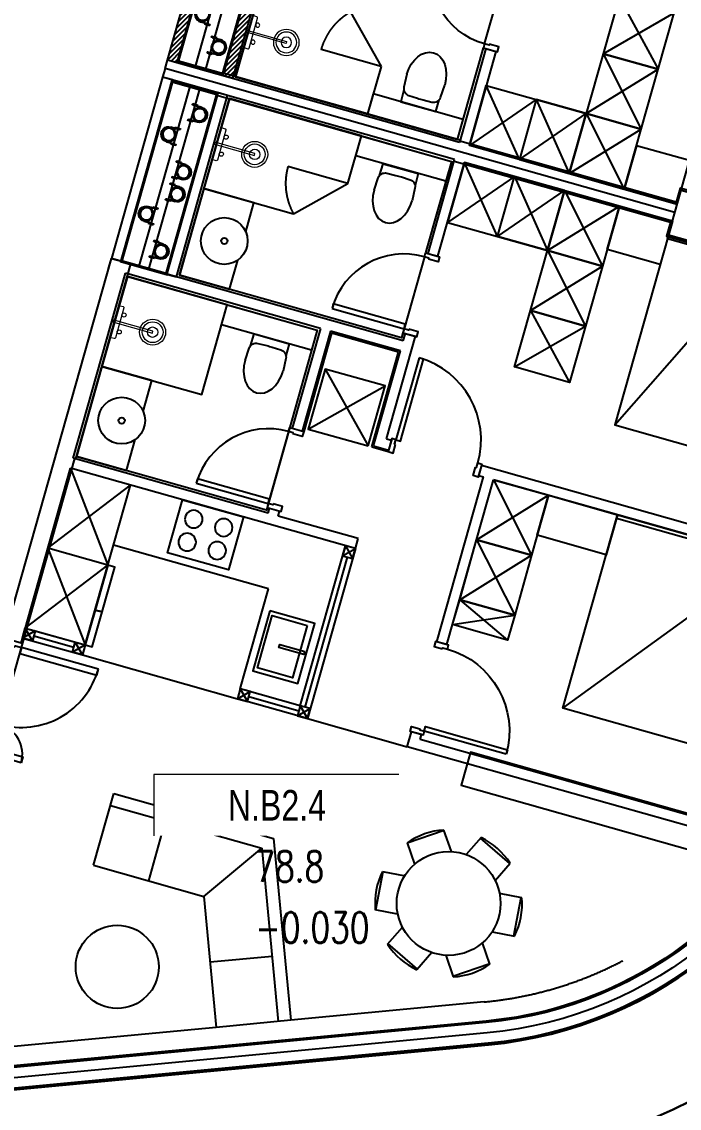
# Model space of a CAD drawing. Header units: millimetres. Extents: x -361675616 to 361246347, y -284141842 to 284396604.
# Drawn here: x -48978 to -42648, y 82351 to 92814 of the extents above; entities that cross this region are included whole.
import ezdxf
from ezdxf.enums import TextEntityAlignment as Align
from ezdxf.xclip import XClip

# ---------------------------------------------------------------- set-up
doc = ezdxf.new("R2010")
doc.units = ezdxf.units.MM
doc.header["$LTSCALE"] = 100
doc.header["$MEASUREMENT"] = 0
doc.header["$XCLIPFRAME"] = 0
doc.set_wipeout_variables(frame=1)
doc.linetypes.add('ACAD_ISO03W100', pattern=[30, 12, -18])
for name, color, linetype in [('1-CAPLANH', 4, 'Continuous'), ('1-Chu thich', 4, 'Continuous'), ('A-_FURN----_E-_N', 251, 'Continuous'), ('A-_SANIEQPT_E-_N', 251, 'Continuous'), ('A-ANNO-ROOM', 50, 'Continuous'), ('A-WALL-FNSH', 11, 'Continuous'), ('dien tich thong thuy', 3, 'Continuous'), ('IDEA - dim', 251, 'Continuous'), ('KT-Net manh', 139, 'Continuous'), ('KT-Tuong', 1, 'Continuous'), ('NDT Cap nuoc', 4, 'Continuous'), ('Xref_NT1+NT2_MBDV Cot vach_220729$0$ccu12-Thay', 7, 'Continuous')]:
    doc.layers.add(name, color=color, linetype=linetype)
for name, color, linetype, lineweight in [('A-NoiThat', 39, 'Continuous', 13), ('KT-Chuviet', 255, 'Continuous', 15), ('KT-Net thay', 7, 'Continuous', 15), ('KT-Net truc', 18, 'Continuous', 15)]:
    doc.layers.add(name, color=color, linetype=linetype, lineweight=lineweight)
doc.styles.add('220126_HDN_HBA typical plan$0$211210_HDN_HBA_TYPICAL PLAN CORE OPT 1$0$HBA-Text', font='GOTHIC.TTF')
doc.styles.add('font unicode ccu', font='arial.ttf')
doc.styles.add('ROMANS', font='ROMANS.SHX')

# ---------------------------------------------------------------- blocks, each defined once
blk = doc.blocks.new('ong thoat xi')
at = {"layer": '1-Chu thich', "color": 40, "linetype": 'ByBlock'}
for p, q in [((-75.38012683280976, 61.71243314491585), (-75.38012683356645, 65.30088436778169)), ((-65.74530692066764, 60.15858772792853), (-73.82631818420485, 60.15858772746287)), ((-65.78777581622126, 66.90270846546628), (-73.82628140639281, 66.90270846383646)), ((-65.83680565783288, 67.38554804772139), (-65.83680565730901, 59.50194067240228)), ((-65.47424172598403, 68.65452180604916), (-61.84860241872957, 68.65452180698048)), ((-65.47424172679892, 66.11657429032493), (-61.90376675099832, 66.11657429125624)), ((-65.47424172534375, 60.77091442968231), (-61.90376675169683, 60.77091443061362)), ((-65.47424172563478, 58.23296691395808), (-61.84860241774003, 58.23296691500582)), ((-60.67026964394608, 70.09262039628811), (-61.48603848775383, 70.09262039628811)), ((-60.67026964394608, 70.09262039628811), (-61.48603848775383, 70.09262039628811)), ((-61.48603848775383, 70.09262039628811), (-61.48603848711354, 56.79486832523253)), ((-60.67026964260732, 56.79486832569818), (-61.48603848711354, 56.79486832523253)), ((-60.67026964394608, 70.09262039628811), (-60.67026964260732, 56.79486832569818)), ((-54.93791736802086, 70.09262039489111), (-54.12214852363104, 70.09262039407622)), ((-54.93791736802086, 70.09262039489111), (-54.93791736679849, 56.79486832371913)), ((-54.93791736802086, 70.09262039489111), (-54.12214852363104, 70.09262039407622)), ((-54.93791736679849, 56.79486832371913), (-54.12214852229226, 56.79486832313705)), ((-54.12214852363104, 70.09262039407622), (-54.12214852229226, 56.79486832313705)), ((-50.13394528458593, 68.65452180535067), (-53.75958459306275, 68.65452180523425)), ((-50.13394528423669, 58.232966913376), (-53.75958459178218, 58.23296691302676)), ((-50.13394528452773, 66.11657428939361), (-53.70442025974624, 66.11657428939361)), ((-50.13394528400386, 60.77091442898382), (-53.70442025887314, 60.77091442805249)), ((-49.77138135395943, 67.38554804725571), (-49.7713813536684, 59.50194067088886)), ((-32.65563905594172, 66.87869586132001), (-49.77138135436689, 66.87869586690795)), ((-29.11534677405143, 60.00879285379778), (-49.77138135419228, 60.00879285181873)), ((1.717475750250741, 60.0087928546127), (-41.21941808814881, 60.00879285309929)), ((-41.2194180888473, 57.94782194821164), (-41.21941808908014, 60.00879285333212)), ((-41.2194180888473, 57.94782194821164), (-41.21941808908014, 60.00879285333212)), ((-41.2194180888473, 57.94782194902655), (-41.21941808908014, 60.00879285333212)), ((1.717475749552249, 57.94782195100561), (-41.2194180888473, 57.94782194821164)), ((-32.65563905570889, 60.00879284727853), (-32.65563905594172, 66.87869586132001)), ((-75.38012683350826, -61.91815018712077), (-75.38012683286797, -65.50660140905529)), ((-65.74530691356631, -60.36430476850364), (-73.82631818496156, -60.36430476931854)), ((-65.78777580836322, -67.10842550569214), (-73.82628140581073, -67.10842550569214)), ((-65.8368056496256, -67.59126508864574), (-65.8368056496256, -59.70765771332662)), ((-65.47424171830062, -58.43868395511527), (-61.84860241104615, -58.43868395488243)), ((-65.47424171917375, -60.976631470141), (-61.90376674348954, -60.97663146990817)), ((-65.47424171771853, -66.32229133090004), (-61.90376674267463, -66.3222913305508)), ((-65.47424171795136, -68.86023884720636), (-61.84860241011484, -68.8602388468571)), ((-60.67026963614626, -57.00058536557481), (-61.4860384806525, -57.00058536487631)), ((-61.48603847948834, -70.29833743674679), (-61.4860384806525, -57.00058536487631)), ((-60.6702696349239, -70.29833743651398), (-61.48603847948834, -70.29833743674679)), ((-60.6702696349239, -70.29833743651398), (-61.48603847948834, -70.29833743674679)), ((-60.6702696349239, -70.29833743651398), (-60.67026963614626, -57.00058536557481)), ((-54.9379173591733, -70.29833743837662), (-54.93791736033746, -57.00058536720462)), ((-54.93791736033746, -57.00058536720462), (-54.12214851600584, -57.00058536685538)), ((-54.9379173591733, -70.29833743837662), (-54.12214851466706, -70.29833743802736)), ((-54.9379173591733, -70.29833743837662), (-54.12214851466706, -70.29833743802736)), ((-54.12214851466706, -70.29833743802736), (-54.12214851600584, -57.00058536685538)), ((-50.1339452767861, -58.43868395651225), (-53.75958458462264, -58.43868395674508)), ((-50.13394527568016, -68.86023884848692), (-53.7595845842734, -68.86023884871975)), ((-50.13394527626225, -60.97663147223648), (-53.70442025212105, -60.97663147223648)), ((-50.13394527632044, -66.32229133218061), (-53.70442025124794, -66.32229133334475)), ((-49.77138134575215, -67.59126509027557), (-49.77138134627604, -59.70765771460719)), ((-30.91456355975243, -60.21450989425648), (-49.77138134581037, -60.21450989565346)), ((-34.45485584205016, -67.08441291505005), (-49.77138134563574, -67.08441290992776)), ((1.717475756304338, -58.15353898785543), (-41.21941808151314, -58.15353899006732)), ((-41.21941808151314, -58.15353899006732), (-41.21941808069823, -60.2145098951878)), ((-41.21941808151314, -58.15353899088222), (-41.21941808069823, -60.2145098951878)), ((1.717475756944622, -60.21450989204459), (-41.21941808069823, -60.2145098951878)), ((-34.45485584222479, -60.21450990100857), (-34.45485584205016, -67.08441291505005))]:
    blk.add_line(p, q, dxfattribs=at)
for centre, major_axis, ratio, start_param, end_param in [((-73.7847118762438, 65.30782007810194), (1.128139395118837, 1.128139395118833), 0.999999999981247, 0.8114564950257566, 2.36054173982049), ((-73.82628141500754, 61.71243314514867), (1.098734631828849, 1.098734631828845), 0.9999999999706548, 2.356194490402434, 3.926990816608578), ((-63.43481961626094, 67.38554804818703), (1.698460618368481, -1.698460618368488), 0.9999999999880228, 3.370391498457508, 4.483590135757281), ((-55.80344074894674, 63.44374436128418), (7.094660364457459, -7.094660364457486), 0.9999999999999998, 3.657340742990352, 4.196640890984128), ((-63.43481961567886, 59.50194067310075), (1.698460618368481, -1.698460618368488), 0.9999999999880228, 3.370391498457508, 4.483590135757281), ((-63.88802452944218, 67.38554804772139), (1.698460618352194, -1.698460618352201), 0.9999999999880228, 0.2287988448677159, 1.341997482167488), ((-63.88802452938398, 67.38554804900195), (1.698460618368481, -1.698460618368488), 0.9999999999880228, 0.2287988448677159, 1.341997482167488), ((-71.51940339541761, 63.44374436023645), (7.094660364541318, -7.094660364541345), 0.9999999999939811, 0.5157480894039148, 1.055048237384961), ((-71.51940339541761, 63.44374436023645), (7.094660364541318, -7.094660364541345), 0.9999999999939811, 0.5157480894039148, 1.055048237384961), ((-63.88802452897654, 59.50194067275152), (1.698460618368481, -1.698460618368488), 0.9999999999880228, 0.2287988448677159, 1.341997482167488), ((-63.88802452897654, 59.50194067275152), (1.698460618368481, -1.698460618368488), 0.9999999999880228, 0.2287988448677159, 1.341997482167488), ((-51.72016248240834, 67.38554804679006), (1.698460618302127, 1.698460618302121), 0.9999999999834358, 1.799595171691055, 2.912793808962478), ((-51.72016248182626, 67.38554804748854), (1.698460618368481, -1.698460618368488), 0.9999999999880228, 3.370391498457508, 4.483590135757281), ((-44.08878361462848, 63.4437443598872), (7.094660364416927, 7.094660364416901), 0.9999999999939808, 2.08654441620483, 2.625844564185877), ((-44.08878361462848, 63.4437443598872), (7.094660364416927, 7.094660364416901), 0.9999999999939808, 2.08654441620483, 2.625844564185877), ((-51.72016248124418, 59.50194067077246), (1.698460618302127, 1.698460618302121), 0.9999999999834358, 1.799595171691055, 2.912793808962478), ((-51.72016248124418, 59.50194067077246), (1.698460618302127, 1.698460618302121), 0.9999999999834358, 1.799595171691055, 2.912793808962478), ((-52.17336739588063, 67.38554804620799), (1.698460618368481, -1.698460618368488), 0.9999999999880228, 0.2287988448677159, 1.341997482167488), ((-59.80474626185605, 63.44374435942154), (7.094660364541345, 7.094660364541318), 0.9999999999939808, -1.055048237384963, -0.5157480894039148), ((-52.17336739529855, 59.50194067123812), (1.698460618317141, 1.698460618317135), 0.9999999999834357, -1.341997481892333, -0.2287988446337132), ((-6.984919e-10, -0.1028585183667019), (34.07629290540685, -34.07629290540699), 0.9999999999996163, 0.7853981633976402, 7.068583470577226), ((0.3434951510280371, -0.1028585180174559), (42.50535631470555, -42.50535631470572), 0.9999999999987998, 5.497787143388879, 8.639379796978673), ((0.3434951510280371, -0.1028585180174559), (41.04802981248233, -41.0480298124825), 0.9999999999998442, 5.497787143388998, 8.639379796978794), ((-73.78471187618561, -65.51353711914271), (1.128139395128906, 1.1281393951289), 0.9999999999608769, 2.351847240170423, 3.900932485497246), ((-73.82628141593888, -61.91815018700434), (1.09873463182571, 1.098734631825706), 0.9999999999763682, 0.7853981630159299, 2.35619449040529), ((-63.43481960770441, -59.70765771297738), (1.698460618352194, -1.698460618352201), 0.9999999999880228, 3.370391498457508, 4.483590135757281), ((-55.80344074190361, -63.64946139999665), (7.094660364401588, 7.094660364401562), 0.9999999999939808, 2.086544416204056, 2.625844564186651), ((-63.43481960805366, -67.59126508876216), (1.698460618302127, 1.698460618302121), 0.9999999999834358, 1.799595171691055, 2.912793808962478), ((-63.88802452175879, -59.70765771332662), (1.698460618352193, -1.698460618352199), 0.9999999999880232, 0.2287988448677158, 1.341997482167488), ((-63.88802452175879, -59.70765771332662), (1.698460618352193, -1.698460618352199), 0.9999999999880232, 0.2287988448677158, 1.341997482167488), ((-71.51940338715212, -63.64946140092798), (7.094660364401557, -7.094660364401586), 0.9999999999939808, 0.5157480894031421, 1.055048237385733), ((-71.51940338715212, -63.64946140092798), (7.094660364401557, -7.094660364401586), 0.9999999999939808, 0.5157480894031421, 1.055048237385733), ((-63.8880245211767, -67.59126508911139), (1.698460618368481, -1.698460618368488), 0.9999999999880228, 0.2287988448677159, 1.341997482167488), ((-63.8880245211767, -67.59126508911139), (1.698460618368481, -1.698460618368488), 0.9999999999880228, 0.2287988448677159, 1.341997482167488), ((-51.72016247350256, -59.70765771460719), (1.698460618368481, -1.698460618368488), 0.9999999999880228, 3.370391498457508, 4.483590135757281), ((-51.72016247350256, -59.70765771460719), (1.698460618368481, -1.698460618368488), 0.9999999999880228, 3.370391498457508, 4.483590135757281), ((-44.08878360758536, -63.64946140220854), (7.094660364416927, 7.094660364416901), 0.9999999999939808, 2.08654441620483, 2.625844564185877), ((-44.08878360758536, -63.64946140220854), (7.094660364416927, 7.094660364416901), 0.9999999999939808, 2.08654441620483, 2.625844564185877), ((-51.72016247297871, -67.59126509097405), (1.698460618333429, 1.698460618333422), 0.9999999999834358, 1.799595171697458, 2.912793808956078), ((-51.72016247297871, -67.59126509097405), (1.698460618333429, 1.698460618333422), 0.9999999999834358, 1.799595171697458, 2.912793808956078), ((-52.17336738767335, -59.70765771437436), (1.698460618352194, -1.698460618352201), 0.9999999999880228, 0.2287988448677159, 1.341997482167488), ((-59.80474625423084, -63.64946140313986), (7.094660364597215, -7.094660364597241), 1, 0.5157480894013327, 1.055048237393564), ((-52.17336738767335, -67.59126509027557), (1.69846061833718, -1.698460618337187), 0.9999999999880228, 0.2287988448613146, 1.341997482173889)]:
    blk.add_ellipse(centre, major_axis=major_axis, ratio=ratio, start_param=start_param, end_param=end_param, dxfattribs=at)
at = {"layer": '1-Chu thich', "color": 40, "lineweight": -3}
blk.add_ellipse((0, 0), major_axis=(38.86204005918639, -38.86204005918654), ratio=0.9999999999984992, start_param=0.7853981633981985, end_param=7.068583470577785, dxfattribs=at)
blk = doc.blocks.new('1800x450')
at = {"layer": '1-CAPLANH', "const_width": 30}
blk.add_lwpolyline([(0, -450.0000000000146), (1800.000000000029, -450.0000000000146), (1800.000000000029, 0), (0, 0)], close=True, dxfattribs=at)
at = {"layer": '1-CAPLANH'}
blk.add_lwpolyline([(2.91038304567337e-11, -275), (1800, -275.0000000000146), (1800, -174.9999999999854), (2.91038304567337e-11, -174.9999999999854)], close=True, dxfattribs=at)
at = {"layer": 'NDT Cap nuoc', "extrusion": (0.006362557600417589, -0.0130975367762719, -0.9998939805755287), "xscale": 1.231671554252203, "yscale": 1.231671554252203, "zscale": -1.231671554252201, "rotation": 90.26587940456272}
for p in [(-505.6444920994035, -107.2005332556036, 5.92663018384016), (-1300.185242348733, -107.2835156875853, 10.98399378232099)]:
    blk.add_blockref('ong thoat xi', p, dxfattribs=at)
at = {"layer": 'NDT Cap nuoc', "extrusion": (0.006362557600417586, -0.0130975367762719, -0.9998939805755287), "xscale": 1.231671554252202, "yscale": 1.231671554252202, "zscale": -1.231671554252201, "rotation": 270.3472450279417}
for p in [(-194.6873081078326, -340.7101154711203, 6.68693570214344), (-767.2964766296254, -340.4054698147427, 8.881611896959637), (-989.2280583572926, -340.7930979031457, 11.74429930062533), (-1561.837226879086, -340.4884522467098, 13.93897549544247)]:
    blk.add_blockref('ong thoat xi', p, dxfattribs=at)
blk = doc.blocks.new('220126_HDN_HBA typical plan$0$210902_YS plan 330pm ver13$0$TOTO-WC-CW822J')
at = {"color": 0}
blk.add_lwpolyline([(-177.2072506700642, -119.1915361834399), (-175, 0), (175, 0), (177.2072506700642, -119.1915361836145)], dxfattribs=at)
blk.add_lwpolyline([(-190, -270), (-183.3947591906181, -144.5004246227618, -0.3908696114996718), (-115.4352058441145, -78.20653349565691), (-27.76706723973621, -75.77130742336158, -0.01388621073825284), (27.76706724101678, -75.77130742336158), (115.4352058439981, -78.20653349565691, -0.3908696114996718), (183.3947591905016, -144.5004246227618), (190, -270)], format="xyb", dxfattribs=at)
blk.add_ellipse((0, -270), major_axis=(0, -270), ratio=0.7037037037037037, start_param=4.71238898038469, end_param=7.853981633974483, dxfattribs=at)
blk = doc.blocks.new('d800')
blk.add_line((760, 70), (40, 70))
for points in [[(40, 790), (40, 70), (85, 70), (85, 790)], [(50, 25), (40, 25), (40, 70), (0, 70), (0, -70), (50, -70)], [(750, 25), (760, 25), (760, 70), (800, 70), (800, -70), (750, -70)]]:
    blk.add_lwpolyline(points, close=True)
blk.add_arc((40, 70), 720, 0, 90)
blk = doc.blocks.new('A$C2A980E36')
at = {"ltscale": 0.5}
blk.add_lwpolyline([(-10, 0), (10, 0), (10, 400), (-10, 400)], close=True, dxfattribs=at)
blk.add_lwpolyline([(160, 60), (160, 30, -0.4142135623730916), (150, 20), (-150, 20, -0.4142135623730987), (-160, 30), (-160, 60.00000000000728, -0.414213562373095), (-150, 70.00000000000728), (150, 70, -0.4142135623730915)], format="xyb", close=True, dxfattribs=at)
for centre, radius in [((0, 400), 125), ((0, 400), 100), ((0, 400), 50), ((-85, 90.00000000000728), 20), ((85, 90), 20)]:
    blk.add_circle(centre, radius, dxfattribs=at)
blk = doc.blocks.new('27')
at = {"layer": 'A-_FURN----_E-_N'}
h = blk.add_hatch(dxfattribs=at)
h.set_pattern_fill('ANSI31', color=256, scale=249.9999999999999, angle=105.7787795901379)
h.set_pattern_definition([(150.7787795901379, (3649379.435617351, -11035533.23868626), (-15.25571644835621, -27.27316658636017), [])])
h.paths.add_polyline_path([(8614.994292274088, 7.275957614183426e-11), (6799.994292275936, 0), (6799.99429227598, 100.0000000000146), (8614.994292275922, 100.0000000000146)])
h.paths.add_polyline_path([(8614.99429227406, 550), (6799.994292275936, 549.9999999999418), (6799.994292275907, 649.9999999999418), (8614.994292275951, 649.9999999999418)])
blk.add_lwpolyline([(8699.99999999997, 5099.999999294523), (8699.999999999942, -2.91038304567337e-11), (8614.994292274088, -5.820766091346741e-11)])
at = {"layer": 'A-_FURN----_E-_N', "linetype": 'Continuous'}
for points in [[(7414.994292274074, 4020.000000000058), (7414.994292274074, 4569.999999993612), (6849.994292274074, 4569.999999993612), (6849.994292274074, 4020.000000000058), (7414.994292274074, 4020.000000000058)], [(8014.994292274088, 4020), (8014.994292274074, 4569.999999993554), (7414.994292274088, 4569.999999993539), (7414.994292274074, 4020), (8014.994292274088, 4020)], [(8614.994292274088, 4020), (8614.994292274074, 4569.999999993539), (8014.994292274074, 4569.999999993554), (8014.994292274088, 4020), (8614.994292274088, 4020)], [(8614.994292274088, 3519.999999999927), (8614.994292274088, 4020), (8014.994292274088, 4020), (8014.994292274045, 3519.999999999927), (8614.994292274088, 3519.999999999927)], [(8614.994292274088, 3519.999999999927), (8614.994292274074, 3019.999999999898), (8014.994292274074, 3019.999999999884), (8014.994292274045, 3519.999999999927), (8614.994292274088, 3519.999999999927)]]:
    blk.add_lwpolyline(points, close=True, dxfattribs=at)
at = {"layer": 'A-_FURN----_E-_N'}
for points in [[(8614.99429227406, 550), (6799.994292275936, 549.9999999999418), (6799.994292275907, 649.9999999999418), (8614.994292275951, 649.9999999999418)], [(8614.994292274088, 7.275957614183426e-11), (6799.994292275936, 0), (6799.99429227598, 100.0000000000146), (8614.994292275922, 100.0000000000146)]]:
    blk.add_lwpolyline(points, close=True, dxfattribs=at)
at = {"layer": 'IDEA - dim'}
blk.add_line((7689.994292274059, 1570.735931287461), (8114.258360985623, 1994.999999998079), dxfattribs=at)
for points in [[(8179.994292274307, 4569.99999999367), (8614.994292274307, 4569.999999993684), (8614.994292274307, 5099.999999294669), (8179.994292274321, 5099.999999294683)], [(8014.994292274088, 4020), (8614.994292275936, 4020), (8614.994292275951, 3019.999999999942), (8014.994292274059, 3019.999999999956)], [(8589.994292274088, 1995.000000000015), (8589.994292274074, 2895.000000000058), (8389.994292274088, 2895.000000000044), (8389.994292274074, 1995)]]:
    blk.add_lwpolyline(points, close=True, dxfattribs=at)
for points in [[(6874.994292275951, 2895.000000000044), (6824.994292275951, 2895.000000000073), (6824.994292275951, 674.9999999999418), (8589.994292274074, 674.9999999999563), (8589.994292274074, 2895.000000000058), (7674.994292275922, 2895.000000000073)], [(8114.258360983746, 1995.000000000015), (8589.994292274088, 1995.000000000015), (8589.994292274074, 674.9999999999563), (7689.994292272211, 674.9999999999418), (7689.994292272197, 1570.735931288233)]]:
    blk.add_lwpolyline(points, dxfattribs=at)
at = {"layer": 'KT-Net manh', "linetype": 'ACAD_ISO03W100', "ltscale": 4}
for p, q in [((7414.994292274074, 4020.000000000058), (6849.994292274074, 4569.999999993612)), ((6849.994292274074, 4020.000000000058), (7414.994292274074, 4569.999999993612)), ((8014.994292274088, 4020), (7414.994292274088, 4569.999999993539)), ((7414.994292274074, 4020), (8014.994292274074, 4569.999999993554)), ((8614.994292274088, 4020), (8014.994292274074, 4569.999999993554)), ((8014.994292274088, 4020), (8614.994292274074, 4569.999999993539)), ((8614.994292274088, 3519.999999999927), (8014.994292274088, 4020)), ((8014.994292274045, 3519.999999999927), (8614.994292274088, 4020)), ((8614.994292274088, 3519.999999999927), (8014.994292274074, 3019.999999999884)), ((8014.994292274045, 3519.999999999927), (8614.994292274074, 3019.999999999898)), ((8114.258360985623, 1994.999999998079), (8114.258360985608, 1394.999999998545))]:
    blk.add_line(p, q, dxfattribs=at)
blk.add_arc((8114.2583609875, 1994.999999999985), 600.0000000014796, 225.0000000371423, 269.9999999991662, dxfattribs=at)
at = {"layer": 'KT-Tuong'}
for p, q in [((8614.994292274088, 5099.999999294523), (8614.994292275951, 3019.999999999942)), ((7674.994292274088, 3019.999999999956), (8614.994292275951, 3019.999999999942)), ((7674.994292275922, 2895.000000000073), (7674.994292275936, 3019.999999999956)), ((7674.994292274088, 2920.000000000073), (8614.994292274088, 2920.000000000058)), ((8614.994292274088, 2920.000000000058), (8614.994292274088, -5.820766091346741e-11))]:
    blk.add_line(p, q, dxfattribs=at)
at = {"layer": '1-CAPLANH', "extrusion": (0, 0, -1), "zscale": -0.9999999999999998, "rotation": 179.9999999999999}
blk.add_blockref('1800x450', (-6799.99429227598, 100.0000000000146), dxfattribs=at)
at = {"layer": 'A-_FURN----_E-_N', "linetype": 'Continuous', "extrusion": (0, 0, -1), "zscale": -0.9999999999999998, "rotation": 179.9999999999999}
blk.add_blockref('d800', (-6874.994292275951, 2965.000000000073), dxfattribs=at)
at = {"layer": 'A-_SANIEQPT_E-_N', "extrusion": (0, 0, -1), "zscale": -1, "rotation": 90}
blk.add_blockref('220126_HDN_HBA typical plan$0$210902_YS plan 330pm ver13$0$TOTO-WC-CW822J', (-8389.99429227406, 2445.000000000044), dxfattribs=at)
at = {"layer": 'A-NoiThat', "extrusion": (0, 0, -1), "zscale": -0.9999999999999998, "rotation": 359.9999999999999}
blk.add_blockref('A$C2A980E36', (-8139.994292274059, 654.9999999999418), dxfattribs=at)
blk = doc.blocks.new('d900n')
for points in [[(20, -50), (20, -40), (65, -40), (65, 0), (-65, 0), (-65, -50)], [(885, -40), (65, -40), (65, -85), (885, -85)], [(20, -850), (20, -860), (65, -860), (65, -900), (-65, -900), (-65, -850)]]:
    blk.add_lwpolyline(points, close=True)
blk.add_arc((65, -40), 820, 270, 0)
blk = doc.blocks.new('*U116')
at = {"ltscale": 5}
blk.add_lwpolyline([(305, -530), (305, -1.13686837721616e-13), (-305, 0), (-305, -530)], close=True, dxfattribs=at)
for centre in [(-150, -150), (150, -150.0000000000001), (-150, -380), (150, -380)]:
    blk.add_circle(centre, 85, dxfattribs=at)
blk = doc.blocks.new('*U117')
at = {"ltscale": 5}
for points in [[(-300, -450), (300, -450), (300, 0), (-300, 0)], [(-261, -65), (261, -65), (261, -415), (-261, -415)], [(-15, -20), (15, -20), (15, -270), (-15, -270)]]:
    blk.add_lwpolyline(points, close=True, dxfattribs=at)
blk = doc.blocks.new('dc')
for points in [[(-1100, -40), (-1110, -40), (-1110, -100), (-1150, -100), (-1150, 100), (-1100, 100)], [(-50, -40), (-40, -40), (-40, -100), (0, -100), (0, 100), (-50, 100)], [(-1109.999999999985, -400), (-1109.999999999985, -100), (-1049.999999999985, -100), (-1049.999999999985, -400)], [(-39.99999999998545, -869.9999999999709), (-39.99999999998545, -99.9999999999709), (-99.99999999998545, -99.9999999999709), (-99.99999999998545, -869.9999999999709)]]:
    blk.add_lwpolyline(points, close=True)
for centre, radius, start, end in [((-1110.000000000029, -99.9999999999709), 300.0000000000291, 270, 0), ((-40.0000000000291, -100.0000000000873), 769.9999999999345, 180, 270)]:
    blk.add_arc(centre, radius, start, end)
blk = doc.blocks.new('33')
blk.add_lwpolyline([(-2.91038304567337e-10, 5099.999999294552), (-1.164153218269348e-10, 0), (85.00570772576611, -2.91038304567337e-11)])
at = {"layer": 'A-_FURN----_E-_N'}
for p, q in [((2965.00570772565, 2905.000000000204), (2015.005707721983, 2905.000000000175)), ((2015.005707721983, 2905.000000000175), (2015.005707721983, 2235.000000000058)), ((5550.005707725708, 2920.000000000233), (3950.005707725708, 2920.000000000175)), ((5550.005707725708, 2320.000000000233), (4550.005707725708, 2320.000000000204)), ((2000.005707723845, 1.455191522836685e-10), (1900.005707723903, 8.731149137020111e-11))]:
    blk.add_line(p, q, dxfattribs=at)
at = {"layer": 'A-_FURN----_E-_N', "linetype": 'Continuous'}
for points in [[(2950.005707725708, 4120.000000000116), (2950.00570772565, 4669.999999993714), (3550.005707725591, 4669.999999993772), (3550.00570772565, 4120.000000000175), (2950.005707725708, 4120.000000000116)], [(3550.00570772565, 4120.000000000175), (3550.005707725591, 4669.999999993772), (4150.00570772565, 4669.999999993772), (4150.005707725708, 4120.000000000175), (3550.00570772565, 4120.000000000175)], [(4150.005707725708, 4120.000000000175), (4150.00570772565, 4669.999999993772), (4400.00570772565, 4669.999999993772), (4400.00570772565, 4120.000000000146), (4150.005707725708, 4120.000000000175)], [(85.0057077256497, 4020.000000000029), (85.00570772559149, 4569.999999993597), (685.0057077256497, 4569.999999993597), (685.0057077255915, 4020.000000000058), (85.0057077256497, 4020.000000000029)], [(685.0057077255915, 4020.000000000058), (685.0057077256497, 4569.999999993597), (1285.005707725591, 4569.999999993597), (1285.00570772565, 4020.000000000087), (685.0057077255915, 4020.000000000058)], [(1285.00570772565, 4020.000000000116), (1285.00570772565, 4569.999999993655), (1850.00570772565, 4569.999999993714), (1850.00570772565, 4020.000000000146), (1285.00570772565, 4020.000000000116)], [(85.00570772570791, 3520), (85.0057077256497, 4020.000000000029), (685.0057077255915, 4020.000000000058), (685.0057077256497, 3520), (85.00570772570791, 3520)], [(85.00570772570791, 3520), (85.0057077256497, 3019.999999999942), (685.0057077257079, 3019.999999999942), (685.0057077256497, 3520), (85.00570772570791, 3520)], [(5200.005707725766, 770.0000000002328), (5200.005707725766, 840.0000000002328), (4750.005707725766, 840.0000000002037), (4750.005707725766, 770.0000000001746)], [(5550.005707725708, 770.0000000002328), (5550.005707725708, 840.0000000002328), (5200.005707725766, 840.0000000002328), (5200.005707725766, 770.0000000002328)], [(5550.005707725766, 170.0000000002328), (5550.005707725708, 770.0000000002328), (4750.005707725766, 770.0000000001746), (4750.005707725766, 170.0000000002619)]]:
    blk.add_lwpolyline(points, close=True, dxfattribs=at)
at = {"layer": 'A-_FURN----_E-_N'}
for points in [[(85.00570772576611, 550.0000000000291), (1900.005707723903, 550.0000000000291), (1900.005707723903, 650.0000000000582), (85.00570772390347, 650)], [(85.00570772576611, 1.164153218269348e-10), (1900.005707723903, 8.731149137020111e-11), (1900.005707723903, 100.0000000001164), (85.00570772384526, 100.0000000000582)]]:
    blk.add_lwpolyline(points, close=True, dxfattribs=at)
at = {"layer": 'A-WALL-FNSH', "color": 5}
for points in [[(5550.005707725708, 2970.000000000233), (4050.005707725708, 2970.000000000146)], [(5600.005707725708, 2420.000000000233), (5600.00570772565, 2920.000000000233)], [(5600.005707725824, 270.0000000002037), (5600.005707725766, 670.0000000002328)]]:
    blk.add_lwpolyline(points, dxfattribs=at)
at = {"layer": 'IDEA - dim'}
for p, q in [((6749.213548422791, 5477.698143887916), (6767.696111447818, 5258.782443728152)), ((7124.038873205194, 5502.1043798709), (6749.820435593661, 5470.509902206366)), ((7141.897245500586, 5290.582083309069), (7123.420235377736, 5509.431794253469)), ((7449.472383685701, 5355.541652757849), (7269.414729546115, 5230.277492965426)), ((7444.575001988269, 5352.134597354161), (7658.698070978222, 5044.349053880316)), ((6464.572914951073, 5276.714890775533), (6304.68722136115, 4936.541167691641)), ((6659.902970424097, 5184.907391720859), (6460.2922514315, 5278.726854633685)), ((7482.109198966122, 4921.498088243941), (7662.626134514867, 5047.081765138195)), ((6297.136270841293, 4940.090206493798), (6495.196148616495, 4846.999649280566)), ((7493.307997551863, 4785.990202869609), (7692.130141903181, 4692.541443710797)), ((6506.335444797471, 4702.722743198683), (6325.989315213461, 4577.257894164068)), ((7684.868666983384, 4695.954422798881), (7525.121066703869, 4356.074511253333)), ((6329.770632788539, 4579.888515845872), (6544.279287891404, 4271.548721809959)), ((7532.484947929159, 4352.61340074183), (7333.711322875577, 4446.039334975678)), ((6540.394534094608, 4268.846140669077), (6720.691630446177, 4394.276877814904)), ((6870.448793009389, 4115.406731470895), (6851.754484257195, 4336.829431115708)), ((7226.282918316138, 4368.611192598299), (7244.708018357749, 4150.377014495316)), ((7244.232058507681, 4156.01447135827), (6869.690125740308, 4124.392683135695)), ((6850.005707725708, 3020.000000000204), (8490.26960247953, 3656.026389188657)), ((8490.26960247953, 3656.026389188657), (8750.571683937975, 2984.727032427152)), ((6970.005707725708, 2937.825408784847), (8533.653282722575, 3544.143163061701)), ((2965.00570772565, 2905.000000000204), (2965.00570772565, 3070.000000000116)), ((3950.00570772565, 3020.000000000175), (5650.00570772565, 3020.000000000233)), ((4050.005707725708, 2920.000000000175), (3950.00570772565, 3020.000000000175)), ((3950.005707725708, 2920.000000000175), (4050.00570772565, 3020.000000000175)), ((5650.00570772565, 2920.000000000204), (5550.00570772565, 3020.000000000204)), ((5550.005707725708, 2920.000000000233), (5650.00570772565, 3020.000000000233)), ((5650.00570772565, 3020.000000000233), (5650.005707725708, 2320.000000000233)), ((6850.005707725708, 1424.021711870242), (6850.005707725708, 3020.000000000233)), ((6970.005707725708, 1424.021711870242), (6970.005707725708, 2937.825408784847)), ((7570.005707725708, 2526.95245270821), (8750.571683937975, 2984.727032427152)), ((2965.005707725708, 2270.000000000175), (2365.00570772565, 2870.000000000175)), ((2365.005707725708, 2270.000000000175), (2965.005707725591, 2870.000000000204)), ((5550.005707725708, 2920.000000000291), (5550.005707725708, 2320.000000000233)), ((7570.005707725766, 1424.021711870271), (7570.005707725708, 2526.95245270821)), ((5650.005707725708, 2320.000000000233), (5550.005707725708, 2420.000000000233)), ((5550.005707725708, 2320.000000000233), (5650.005707725708, 2420.000000000233)), ((4550.005707725708, 2320.000000000204), (4550.005707725708, 770.0000000001746)), ((2015.005707721983, 2235.000000000058), (3000.005707725708, 2235.000000000146)), ((1010.005707725766, 1570.73593128752), (585.7416390141589, 1994.999999998137)), ((7570.005707725766, 1424.021711870271), (6850.005707725708, 1424.021711870242)), ((4550.005707725708, 770.0000000001746), (3950.005707725766, 770.0000000001746)), ((5550.005707725708, 770.000000000291), (4550.005707725708, 770.0000000002328)), ((5550.005707725766, 270.0000000002328), (5550.005707725708, 770.0000000002328)), ((5650.005707725766, 770.0000000002328), (5550.005707725708, 670.0000000002328)), ((5550.005707725708, 770.0000000002328), (5650.005707725766, 670.0000000002328)), ((5650.005707725824, 170.0000000002328), (5650.005707725766, 770.0000000002328)), ((5650.005707725766, 270.0000000002037), (5550.005707725766, 170.0000000002328)), ((5550.005707725766, 270.0000000002328), (5650.005707725824, 170.0000000002328))]:
    blk.add_line(p, q, dxfattribs=at)
for points in [[(-224.99981980538, 8100.002110936271), (225.0005585831823, 8100.002110936271), (225.0005585831823, 5100.002167694387), (-224.99981980538, 5100.002167694387)], [(224.9998198049143, 5099.999999294581), (224.9998198047979, 6899.999999294581), (260.9998198047979, 6899.999999294581), (260.9998198048561, 5099.999999294581)], [(224.9998198049143, 5099.999999294581), (2124.999819804856, 5099.99999929464), (2124.99981980474, 6899.99999929464), (224.9998198047979, 6899.999999294581)], [(2950.005707725591, 5359.999999647465), (2950.005707725533, 6859.999999647436), (2986.005707725591, 6859.999999647465), (2986.005707725591, 5359.999999647436)], [(2950.00570772565, 4669.999999993714), (2950.005707725533, 5359.999999647407), (3350.00570772565, 5359.999999647436), (3350.005707725591, 4669.999999993743)], [(520.0057077254169, 4569.999999993743), (85.00570772535866, 4569.999999993714), (85.00570772535866, 5099.999999294756), (520.0057077253587, 5099.999999294756)], [(685.0057077255915, 4020.000000000058), (85.00570772372885, 4020.000000000029), (85.00570772378705, 3019.999999999971), (685.0057077257079, 3020)], [(3950.005707725708, 2920.000000000175), (4050.005707725708, 2920.000000000175), (4050.00570772565, 3020.000000000175), (3950.00570772565, 3020.000000000175)], [(5550.005707725708, 2920.000000000233), (5650.00570772565, 2920.000000000204), (5650.00570772565, 3020.000000000233), (5550.00570772565, 3020.000000000204)], [(110.0057077257079, 1995.000000000058), (110.0057077257079, 2895.000000000116), (310.0057077257079, 2895.000000000116), (310.0057077257079, 1995.000000000058)], [(2965.005707725591, 2870.000000000204), (2365.00570772565, 2870.000000000175), (2365.005707725708, 2270.000000000175), (2965.005707725708, 2270.000000000175)], [(5550.005707725708, 2320.000000000233), (5650.005707725708, 2320.000000000233), (5650.005707725708, 2420.000000000233), (5550.005707725708, 2420.000000000233)], [(3825.005707725824, 195.0000000001455), (2025.005707722041, 195.0000000001164), (2025.005707721983, 2095.000000000175), (3825.005707725708, 2095.000000000233)], [(2025.005707722041, 1195.000000000116), (2025.005707721983, 2095.000000000175), (2225.005707721983, 2095.000000000175), (2225.005707722041, 1195.000000000116)], [(2025.005707722041, 195.0000000001164), (2925.005707723903, 195.0000000001164), (2925.005707723903, 1195.000000000116), (2025.005707722041, 1195.000000000116), (2025.005707722041, 195.0000000001164)], [(5550.005707725708, 770.0000000002328), (5650.005707725766, 770.0000000002328), (5650.005707725766, 670.0000000002328), (5550.005707725708, 670.0000000002328)], [(5550.005707725766, 270.0000000002328), (5650.005707725766, 270.0000000002037), (5650.005707725824, 170.0000000002328), (5550.005707725766, 170.0000000002328)]]:
    blk.add_lwpolyline(points, close=True, dxfattribs=at)
for points in [[(225.0005585831823, 8099.999999294581), (4456.946424756199, 8099.999999270483, -0.3095793013163541), (8186.387295653403, 5546.122674039623), (10271.02495861723, 170.0000000002037)], [(2950.005707727163, 7999.999999294698), (4456.946424756607, 7999.999999270512, -0.3095793013163546), (8093.151273880969, 5509.969607170438), (10163.77027518163, 170.0000000002328)], [(2950.005707725533, 7899.999999294669), (4456.946424755035, 7899.999999270483, -0.3095793013163542), (7999.915252108534, 5473.816540301195), (10056.51559174596, 170.0000000002328)]]:
    blk.add_lwpolyline(points, format="xyb", dxfattribs=at)
for points in [[(2986.005707725591, 6859.999999647465), (4886.005707725533, 6859.999999647494), (4886.005707725591, 5359.999999647494), (2986.005707725591, 5359.999999647436)], [(1825.005707723787, 2895.000000000146), (1875.005707723787, 2895.000000000175), (1875.005707723903, 675.0000000000291), (110.0057077257079, 675), (110.0057077257079, 2895.000000000116), (1025.005707723845, 2895.000000000146)], [(585.7416390160215, 1995.000000000087), (110.0057077257079, 1995.000000000058), (110.0057077257079, 675), (1010.005707727629, 675), (1010.005707727629, 1570.735931288276)], [(1301.084351489146, 1175.000000000029), (1010.005707727629, 1175.000000000029), (1010.005707727629, 675), (1875.005707723903, 675.0000000000291), (1875.005707723845, 1175.000000000058), (1583.927063962328, 1175.000000000058)], [(3233.584351489204, 695.0000000001164), (2925.005707723903, 695.0000000001455), (2925.005707723903, 195.0000000001164), (3825.005707725824, 195.0000000001455), (3825.005707725766, 695.0000000001455), (3516.42706396227, 695.0000000001164)]]:
    blk.add_lwpolyline(points, dxfattribs=at)
for centre, radius in [((6994.035109600227, 4812.945413059584), 499.9999999999998), ((8448.696248877386, 1908.957858756825), 399.9999999999999), ((1442.505707725766, 1000.000000000029), 224.9999999999999), ((1442.505707725766, 1000.000000000029), 29.99999999999999), ((3375.005707725824, 520.0000000001746), 224.9999999999999), ((3375.005707725824, 520.0000000001746), 29.99999999999999)]:
    blk.add_circle(centre, radius, dxfattribs=at)
for start, end in [(79.47622134238969, 110.2182309231497), (19.2999316809694, 49.99101799798179), (138.8897685954756, 169.6604654022902), (319.4721762339581, 350.2141850602413), (199.4329151097078, 230.1804788902781), (259.9528919317436, 290.7233917925659)]:
    blk.add_arc((6994.035109600227, 4812.945413059584), 708.4022797542184, start, end, dxfattribs=at)
at = {"layer": 'KT-Net manh', "linetype": 'ACAD_ISO03W100', "ltscale": 4}
for p, q in [((4886.005707725591, 5359.999999647494), (2986.005707725591, 6859.999999647465)), ((2950.005707725708, 4120.000000000116), (3550.005707725591, 4669.999999993772)), ((3550.00570772565, 4120.000000000175), (2950.00570772565, 4669.999999993714)), ((3550.00570772565, 4120.000000000175), (4150.00570772565, 4669.999999993772)), ((4150.005707725708, 4120.000000000175), (3550.005707725591, 4669.999999993772)), ((4150.005707725708, 4120.000000000175), (4400.00570772565, 4669.999999993772)), ((4400.00570772565, 4120.000000000146), (4150.00570772565, 4669.999999993772)), ((85.0057077256497, 4020.000000000029), (685.0057077256497, 4569.999999993597)), ((685.0057077255915, 4020.000000000058), (85.00570772559149, 4569.999999993597)), ((685.0057077255915, 4020.000000000058), (1285.005707725591, 4569.999999993597)), ((1285.00570772565, 4020.000000000087), (685.0057077256497, 4569.999999993597)), ((1285.00570772565, 4020.000000000116), (1850.00570772565, 4569.999999993714)), ((1850.00570772565, 4020.000000000146), (1285.00570772565, 4569.999999993655)), ((85.00570772570791, 3520), (685.0057077255915, 4020.000000000058)), ((685.0057077256497, 3520), (85.0057077256497, 4020.000000000029)), ((5650.00570772565, 3020.000000000233), (5650.00570772565, 4020.000000000233)), ((85.00570772570791, 3520), (685.0057077257079, 3019.999999999942)), ((685.0057077256497, 3520), (85.0057077256497, 3019.999999999942)), ((8160.288695831841, 2755.839742567681), (7943.370294616558, 3315.255873202288)), ((7570.005707725766, 2526.95245270821), (6970.005707725708, 2937.825408784818)), ((5650.005707725766, 770.0000000002328), (5650.005707725708, 2320.000000000233)), ((585.7416390141589, 1994.999999998137), (585.7416390141007, 1394.999999998603)), ((7570.005707725708, 1975.487082289212), (6970.005707725766, 1975.487082289183)), ((4750.005707725766, 170.0000000002619), (3950.005707725766, 770.0000000001746)), ((3950.005707725708, 170.0000000001746), (4750.005707725766, 770.0000000002328)), ((5550.005707725766, 170.0000000002328), (4750.005707725766, 770.0000000001746)), ((4750.005707725766, 170.0000000002619), (5550.005707725708, 770.0000000002328))]:
    blk.add_line(p, q, dxfattribs=at)
for points in [[(2124.999819804856, 5099.99999929464), (224.9998198047979, 5999.999999294581), (2124.99981980474, 6899.99999929464)], [(8750.571683937975, 2984.727032427152), (9686.902795183181, 570.0000000001746)]]:
    blk.add_lwpolyline(points, dxfattribs=at)
blk.add_lwpolyline([(7069.463574854133, 6576.843583439651, -0.09751663884292902), (7813.443208563724, 5401.510406562709), (8490.26960247953, 3656.026389188657)], format="xyb", dxfattribs=at)
blk.add_arc((585.7416390122962, 1995.000000000058), 600.0000000014797, 270, 314.9999999622682, dxfattribs=at)
at = {"layer": 'KT-Tuong'}
for p, q in [((2850.005707725533, 8099.99999929461), (2850.00570772565, 3970.000000000175)), ((2950.005707725475, 8099.99999929461), (2950.005707725708, 4120.000000000116)), ((5550.00570772565, 6859.999999647465), (5550.00570772565, 4120.000000000233)), ((5650.00570772565, 6859.999999647494), (5650.00570772565, 4020.000000000233)), ((85.00570772559149, 5099.999999294581), (85.00570772378705, 3019.999999999971)), ((2850.005707725591, 4120.000000000146), (2850.005707725591, 4120.000000000146)), ((4600.005707725708, 4120.000000000175), (2950.005707725708, 4120.000000000116)), ((4600.005707725708, 4120.000000000175), (4600.005707725708, 4020.000000000058)), ((5550.00570772565, 4120.000000000233), (5500.00570772565, 4120.000000000233)), ((5500.00570772565, 4120.000000000291), (5500.005707725708, 4020.000000000175)), ((4600.005707725766, 4020.000000000175), (2950.00570772565, 4020.000000000175)), ((2950.00570772565, 3970.000000000175), (2950.00570772565, 4020.000000000175)), ((5650.00570772565, 4020.000000000233), (5500.00570772565, 4020.000000000233)), ((2850.00570772565, 3970.000000000175), (2950.00570772565, 3970.000000000175)), ((2850.00570772565, 3020.000000000116), (2850.00570772565, 3070.000000000116)), ((2850.00570772565, 3070.000000000116), (2950.00570772565, 3070.000000000116)), ((2950.00570772565, 2920.000000000175), (2950.00570772565, 3070.000000000116)), ((1025.005707725708, 3020), (85.00570772378705, 3019.999999999971)), ((1025.005707723845, 2895.000000000146), (1025.005707723787, 3020.000000000029)), ((2850.00570772565, 3020.000000000116), (1825.005707723845, 3020)), ((1825.005707723787, 2895.000000000146), (1825.005707723845, 3020)), ((3950.00570772565, 3020.000000000175), (3850.005707725708, 3020.000000000175)), ((3850.005707725708, 3020.000000000175), (3850.005707725708, 2220.000000000175)), ((3950.00570772565, 3020.000000000175), (3950.005707725708, 170.0000000001746)), ((85.00570772570791, 2920.000000000087), (85.00570772576611, -2.91038304567337e-11)), ((1025.005707725708, 2920.000000000146), (85.00570772570791, 2920.000000000087)), ((1900.005707721924, 2920.000000000175), (1825.005707723787, 2920.000000000175)), ((1900.005707721924, 2920.000000000175), (1900.005707722041, 1.164153218269348e-10)), ((2950.00570772565, 2920.000000000175), (2000.005707721866, 2920.000000000175)), ((2000.005707721866, 2920.000000000175), (2000.005707721983, 2220.000000000058)), ((2000.00570772012, 2220.000000000058), (3000.005707725708, 2220.000000000116)), ((3850.005707727571, 2220.000000000116), (3800.005707725708, 2220.000000000175)), ((2000.005707721924, 2120.000000000058), (2000.005707722041, 170.0000000001164)), ((2000.00570772012, 2120.000000000058), (3000.00570772565, 2120.000000000116)), ((3850.005707727571, 2120.000000000204), (3800.005707725708, 2120.000000000175)), ((3850.005707725708, 2120.000000000233), (3850.005707725824, 170.0000000001746)), ((3850.005707725766, 170.0000000001164), (2000.005707722041, 170.0000000001164)), ((5700.005707725766, 170.0000000002328), (3950.005707725708, 170.0000000001164)), ((5700.005707725766, 2.328306436538696e-10), (1900.005707722041, 1.164153218269348e-10))]:
    blk.add_line(p, q, dxfattribs=at)
at = {"layer": '1-CAPLANH', "rotation": 180.0000000000018}
blk.add_blockref('1800x450', (1900.005707723903, 100.0000000001164), dxfattribs=at)
at = {"layer": 'A-_FURN----_E-_N', "linetype": 'Continuous', "rotation": 180.0000000000018}
for p in [(1825.005707723845, 2965.000000000175), (3800.005707725708, 2165.000000000175)]:
    blk.add_blockref('d800', p, dxfattribs=at)
at = {"layer": 'A-_SANIEQPT_E-_N', "linetype": 'Continuous'}
blk.add_blockref('*U117', (5050.00570772565, 2840.000000000204), dxfattribs=at)
at = {"layer": 'A-_SANIEQPT_E-_N', "rotation": 90}
for p in [(310.0057077256497, 2445.000000000116), (2225.005707721983, 1695.000000000175)]:
    blk.add_blockref('220126_HDN_HBA typical plan$0$210902_YS plan 330pm ver13$0$TOTO-WC-CW822J', p, dxfattribs=at)
at = {"layer": 'A-_SANIEQPT_E-_N', "linetype": 'Continuous', "extrusion": (0, 0, -1), "zscale": -0.9999999999999998, "rotation": 90}
blk.add_blockref('*U116', (-4480.005707725708, 1595.000000000175), dxfattribs=at)
at = {"layer": 'A-NoiThat'}
for p in [(560.0057077257661, 655), (2475.005707722041, 175.0000000001164)]:
    blk.add_blockref('A$C2A980E36', p, dxfattribs=at)
at = {"layer": 'IDEA - dim', "xscale": -0.9999999999999998, "rotation": 270}
blk.add_blockref('d900n', (5500.00570772565, 4070.000000000204), dxfattribs=at)
at = {"layer": 'IDEA - dim', "rotation": 180.0000000000018}
blk.add_blockref('d900n', (2900.005707725708, 3070.000000000116), dxfattribs=at)
at = {"layer": 'IDEA - dim', "extrusion": (0, 0, -1), "xscale": -1, "zscale": -1, "rotation": 180}
blk.add_blockref('dc', (-5700.005707725533, 84.99997074186103), dxfattribs=at)
blk = doc.blocks.new('TAG CAO DO SAN')
blk.add_wipeout([(1526701.778855525, -266095.2298759429), (1527644.6359120198, -266095.2298759429), (1527644.6359120198, -266566.65840419114), (1526701.778855525, -266566.65840419114)]).dxf.layer = 'KT-Net thay'
at = {"layer": 'KT-Net thay', "flags": 128}
blk.add_lwpolyline([(1526701.778855525, -266095.2298759429), (1526701.778855525, -266566.6584041911), (1527644.63591202, -266566.6584041911), (1527644.63591202, -266095.2298759429)], close=True, dxfattribs=at)
for points in [[(1526701.778855525, -266330.9441400666), (1527644.63591202, -266330.9441400666)], [(1526701.778855525, -266566.6584041911), (1527644.63591202, -266566.6584041911)]]:
    blk.add_lwpolyline(points, dxfattribs=at)
at = {"layer": 'KT-Chuviet', "color": 31, "style": 'ROMANS', "width": 0.75}
blk.add_text('DTTT:', height=117.8571320618522, dxfattribs=at).set_placement((1526748.92170835, -266507.8139601254))
at = {"layer": 'KT-Chuviet', "color": 31, "style": 'font unicode ccu', "width": 0.75}
blk.add_attdef('TÊNPHÒNG', text='', height=117.85713, dxfattribs=at).set_placement((1527175.308820772, -266213.4467624734), align=Align.MIDDLE_CENTER)
at = {"layer": 'KT-Chuviet', "color": 31, "ltscale": 15, "style": 'ROMANS', "width": 0.75, "flags": 8}
blk.add_attdef('CAO-DO', (1527091.943339912, -266507.7298381611), '', height=117.8571320618522, dxfattribs=at)
blk = doc.blocks.new('A$C418F5BC8')
at = {"layer": 'A-ANNO-ROOM', "insert": (648.1133449638728, 1090.790118377889), "char_height": 600, "attachment_point": 2, "rotation": 50.44882673977027, "style": '220126_HDN_HBA typical plan$0$211210_HDN_HBA_TYPICAL PLAN CORE OPT 1$0$HBA-Text'}
blk.add_mtext_dynamic_manual_height_columns('SL-S', width=722857412.8743668, gutter_width=9765.624999999996, heights=[0], dxfattribs=at)
blk = doc.blocks.new('A$C2A6C5140')
at = {"layer": 'A-ANNO-ROOM', "insert": (731.4497625969816, 1190.0169191678, 0.0003277973379295924), "char_height": 600, "attachment_point": 2, "rotation": 50.44882673977027, "style": '220126_HDN_HBA typical plan$0$211210_HDN_HBA_TYPICAL PLAN CORE OPT 1$0$HBA-Text'}
blk.add_mtext_dynamic_manual_height_columns('2-BR', width=722857412.8743668, gutter_width=9765.624999999996, heights=[0], dxfattribs=at)
blk = doc.blocks.new('A$C5388591E')
at = {"layer": 'A-ANNO-ROOM', "insert": (894.3001998505497, 842.1987865094561, 0.0004622000541105721), "char_height": 600, "attachment_point": 2, "rotation": 1.4064704596368105, "style": '220126_HDN_HBA typical plan$0$211210_HDN_HBA_TYPICAL PLAN CORE OPT 1$0$HBA-Text'}
blk.add_mtext_dynamic_manual_height_columns('3-BR', width=722857412.8743668, gutter_width=9765.624999999996, heights=[0], dxfattribs=at)
blk = doc.blocks.new('A$C21AF0CCA')
at = {"layer": 'A-ANNO-ROOM', "insert": (1197.56892258345, 814.6835720778872), "char_height": 600, "attachment_point": 2, "rotation": 0.10542954816276216, "style": '220126_HDN_HBA typical plan$0$211210_HDN_HBA_TYPICAL PLAN CORE OPT 1$0$HBA-Text'}
blk.add_mtext_dynamic_manual_height_columns('1-BR+', width=722857412.8743668, gutter_width=9765.624999999996, heights=[0], dxfattribs=at)

msp = doc.modelspace()

# ---------------------------------------------------------------- linework, layer by layer
at = {"layer": 'dien tich thong thuy', "elevation": 3.111092560857344e-10}
msp.add_lwpolyline([(-46363.42225357389, 96014.09943728361), (-46373.045440985, 96016.81867689238), (-45520.56537570664, 99033.68243763686), (-44832.50747580826, 98839.25680561038), (-44393.35052561713, 100393.4006997299), (-40366.04925493197, 99255.40067181419), (-40404.1184546448, 99120.67647461739), (-37709.62352177925, 98359.28704082067), (-38469.64939367142, 95669.6118172817), (-38504.99950858525, 95544.5103809367), (-39944.83728083397, 90449.02897183516), (-42639.33260519278, 91210.41618187423), (-42677.40078915701, 91075.69570063677), (-44760.81878490501, 91664.41048853053), (-44758.09954529546, 91674.0336759444), (-47038.79496173874, 92318.49346321839), (-46552.05082418722, 94041.04488599641), (-46893.67397728224, 94137.57789210705)], close=True, dxfattribs=at)
at = {"layer": 'dien tich thong thuy', "elevation": -2.232290451810997e-10}
msp.add_lwpolyline([(-41804.45166945364, 84730.57453403852), (-41740.91887581953, 84955.41236701777), (-44656.74451791995, 85779.34198036493), (-44746.47961145423, 85461.77645700346), (-41866.35670125076, 84647.93542291352)], dxfattribs=at)
at = {"layer": 'Xref_NT1+NT2_MBDV Cot vach_220729$0$ccu12-Thay', "elevation": -2.232290451789986e-10}
for points in [[(-56723.85430609623, 107138.4373292821), (-56723.85431258848, 107138.4373311166), (-57549.93476705348, 104214.9973652326), (-60042.11691185904, 95395.34579851886), (-58694.87270969411, 95014.65302180828), (-60993.60085384899, 86879.61770711574, 0.5291998708815345), (-56786.90741458444, 81810.12563597978), (-44478.36063520519, 82976.9746152806, 0.3082121150768077), (-41014.83414708802, 85871.771999957)], [(-39571.65656676588, 85462.82342784003, -0.3084015575031204), (-44334.23520501333, 81483.91250190524), (-56644.13804411262, 80316.93545825442, -0.5289436111782675), (-62436.06122758987, 87291.10535054386), (-60844.50151574986, 92923.52190844883, -0.2111738476832286), (-60553.42722578978, 93259.41991864919, 0.1470454784877201), (-60275.9151740696, 93459.91650147579), (-59752.16940270623, 95313.41490503003)], [(-60461.17542241469, 92809.0850724525), (-62051.38984611214, 87181.42939354717, 0.5290006929828082), (-56682.20987623839, 80715.11950564776), (-44372.63041013016, 81882.06602424542, 0.3083681499399674), (-39956.46165309243, 85572.02528467994)]]:
    msp.add_lwpolyline(points, format="xyb", dxfattribs=at)

# ---------------------------------------------------------------- block references
at = {"layer": 'IDEA - dim', "rotation": 254.2212141373278}
for name, p in [('27', (-45232.25477651683, 100734.3708236914)), ('33', (-47597.99557627321, 92362.19746871531))]:
    msp.add_blockref(name, p, dxfattribs=at)

# ---------------------------------------------------------------- next in the draw order: block references
at = {"layer": 'KT-Net truc'}
ref = msp.add_blockref('TAG CAO DO SAN', (-3864459.043448737, 750801.7451787224, 2.04779386711582e-05), dxfattribs=dict(at, xscale=2.5, yscale=2.5, zscale=2.5))
XClip(ref).set_block_clipping_path([(1526689.770206257, -266330.9441400666), (1527644.6359120198, -266095.2298759429)])
ref.add_attrib('CAO-DO', '78.8', (-46729.18509895665, 84532.42058331973, 2.04779386711582e-05), dxfattribs={"layer": 'KT-Chuviet', "color": 31, "ltscale": 15, "height": 294.6428301546305, "style": 'ROMANS', "width": 0.7500000000000001})
ref.add_attrib('CAO-DO', '-0.030', (-46729.18509895665, 83943.13492301048, 2.04779386711582e-05), dxfattribs={"layer": 'KT-Chuviet', "color": 31, "ltscale": 15, "height": 294.6428301546305, "style": 'ROMANS', "width": 0.7500000000000001})
ref.add_attrib('TÊNPHÒNG', 'N.B2.4', dxfattribs={"layer": 'KT-Chuviet', "color": 31, "height": 294.642825, "style": 'font unicode ccu', "width": 0.7500000000000001}).set_placement((-46520.7713968055, 85268.12827253889, 2.04779386711582e-05), align=Align.MIDDLE_CENTER)

# ---------------------------------------------------------------- next in the draw order: linework, layer by layer
at = {"layer": 'dien tich thong thuy'}
for points in [[(-48457.24219658906, 88604.23383811954), (-47926.9904728803, 90480.75538329597), (-47585.36731978412, 90384.2223771849), (-47098.62342981598, 92106.77292378101), (-44817.92801337293, 91462.31313650464), (-44815.20877376419, 91471.93632391581), (-42731.78661323705, 90883.22035917101), (-42769.85456866118, 90748.50068672097), (-40075.36397933901, 89987.11489684804), (-41222.0528019237, 85929.06815237849, -0.08870489391275088), (-41804.45166945364, 84730.57453403849, -0.08870489391275088)], [(-41866.35670125076, 84647.93542291352, -0.2078460225198741), (-44507.21359935414, 83190.19445568632), (-50148.60775441745, 82655.39148835567), (-48466.86538400023, 88606.9530777283), (-48457.24219658906, 88604.23383811954)]]:
    msp.add_lwpolyline(points, format="xyb", dxfattribs=at)
at = {"layer": 'dien tich thong thuy', "elevation": -4.222528215096862e-06}
msp.add_lwpolyline([(-50532.12860097316, 81298.13964096473), (-50215.68752660479, 82418.00114688795), (-44485.50696879473, 82961.22104633547, 0.309574593286757), (-41000.73825431335, 85866.45924323553), (-39806.49253599496, 90092.98364310115), (-38762.4792309851, 89797.41849345376), (-39956.45162647834, 85572.01947242446, -0.3083681499405848), (-44372.62038350873, 81882.06021196669)], format="xyb", close=True, dxfattribs=at)

# ---------------------------------------------------------------- next in the draw order: block references
at = {"layer": 'A-ANNO-ROOM'}
for p in [(-189530.7069264457, 172460.371857256, 5.460855537377236e-05), (-190889.2165836156, 167537.1358825558, 5.460855537377236e-05), (-200792.6048307914, 136225.8008255112, 5.461079910308954e-05)]:
    msp.add_blockref('A$C21AF0CCA', p, dxfattribs=at)
at = {"layer": 'dien tich thong thuy'}
for name, p in [('A$C418F5BC8', (-193627.8332148665, 162535.8262730713, 9.919419487628366e-05)), ('A$C418F5BC8', (-196423.0946702335, 158761.0613374173, 4.458552763712727e-05)), ('A$C2A6C5140', (-184324.1430110714, 156728.0149816945, 9.919419487628366e-05)), ('A$C418F5BC8', (-197159.0469856003, 154394.2669833445, 4.458552763712727e-05)), ('A$C418F5BC8', (-196884.0167786681, 150046.204543676, 4.458552763712727e-05)), ('A$C2A6C5140', (-186961.9323272624, 149139.8789736559, 9.919419487628366e-05)), ('A$C418F5BC8', (-198454.1163311225, 145455.9680739344, 9.919419487628366e-05)), ('A$C418F5BC8', (-199747.9958968313, 141469.2998190825, 4.458552763712727e-05)), ('A$C2A6C5140', (-189508.6406398182, 140127.2670308392, 9.919419487628366e-05)), ('A$C2A6C5140', (-191916.6485208535, 131438.3902857853, 4.458552763712727e-05)), ('A$C2A6C5140', (-194202.4980069638, 124603.3394083548, 4.458552763712727e-05)), ('A$C2A6C5140', (-196141.1504808805, 116842.4965355621, 9.919419487628366e-05)), ('A$C5388591E', (-189972.9039226725, 179563.5512734677, 4.458570785358675e-05)), ('A$C5388591E', (-206737.6566015921, 115340.5219298684, 9.91946273371655e-05))]:
    msp.add_blockref(name, p, dxfattribs=at)

doc.saveas('drawing.dxf')
